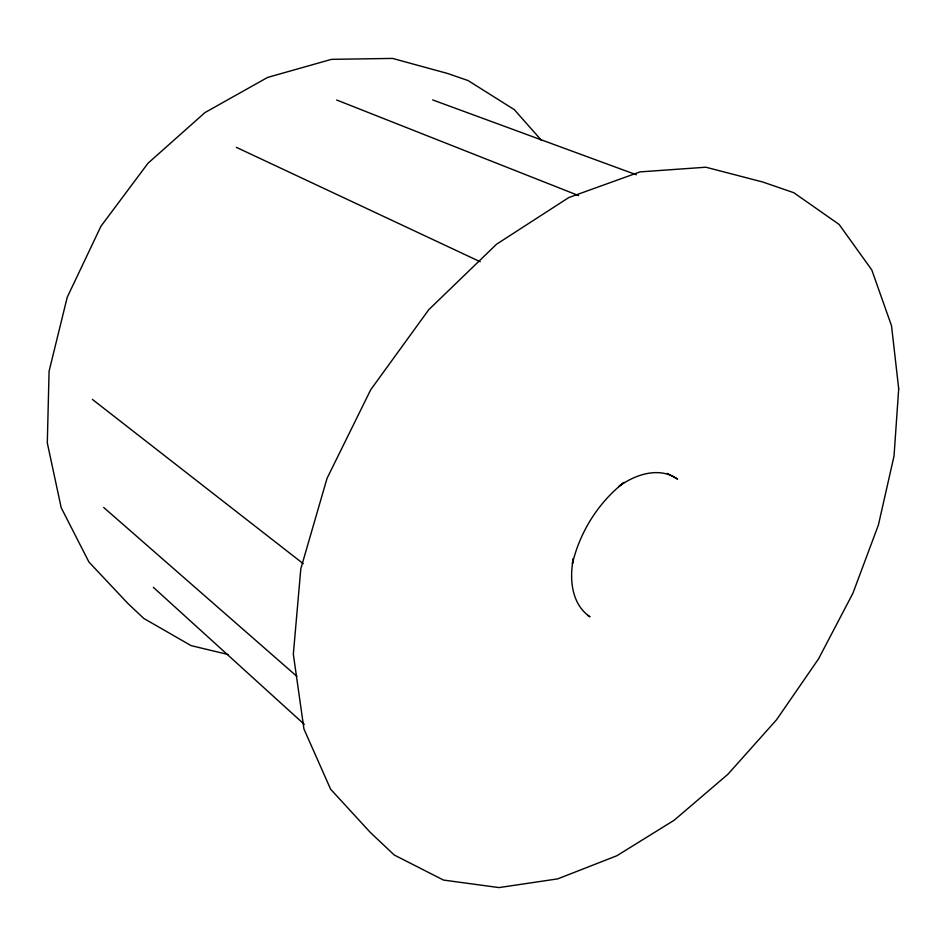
<?xml version="1.0" encoding="UTF-8"?>
<svg xmlns="http://www.w3.org/2000/svg" width="946" height="946" viewBox="0 0 946 946"><rect width="100%" height="100%" fill="white"/><g stroke="black" fill="none" stroke-linecap="round" stroke-linejoin="round"><path stroke-width="1.42" d="M573.3 558.85C569.315 579.212 571.479 604.08 589.973 616.839L587.513 615.207M573.241 558.672L572.436 563.485C580.099 531.664 598.274 502.669 624.064 482.413L619.689 485.747M618.601 486.575C635.227 474.514 659.055 466.248 677.584 479.078L667.226 473.414M228.092 654.514L191.104 645.621L143.709 618.377L127.876 603.442L88.936 562.03L61.194 507.718L47.3 442.905L49.086 371.222L67.225 297.269L100.962 226.224L148.037 163.209L204.986 112.562L267.612 77.418L331.49 59.35L392.555 58.416L447.446 73.433L468.022 80.528L514.317 109.641L541.443 140.351M432.665 99.921L636.315 174.75M336.658 99.992L578.597 195.586M236.287 147.316L480.237 261.758M92.401 399.413L303.205 563.662M103.682 507.458L296.878 676.366M153.323 587.324L304.293 724.364M898.7 388.771L894.029 456.031L878.42 524.959L852.902 593.26L818.55 658.865L776.5 719.835L727.923 774.254L674.179 820.229L616.816 855.775L557.679 878.881L499.003 887.585L443.473 880.064L394.21 854.983L370.288 832.397L330.627 789.224L303.962 729.059L293.331 654.218L300.816 568.759L327.032 478.369L370.726 389.728L428.763 309.697L496.555 244.222L568.759 197.572L640.064 171.888L705.87 167.217L762.713 181.999L793.812 192.712L839.114 224.427L871.774 269.917L891.522 325.767L898.7 388.771"/></g></svg>
